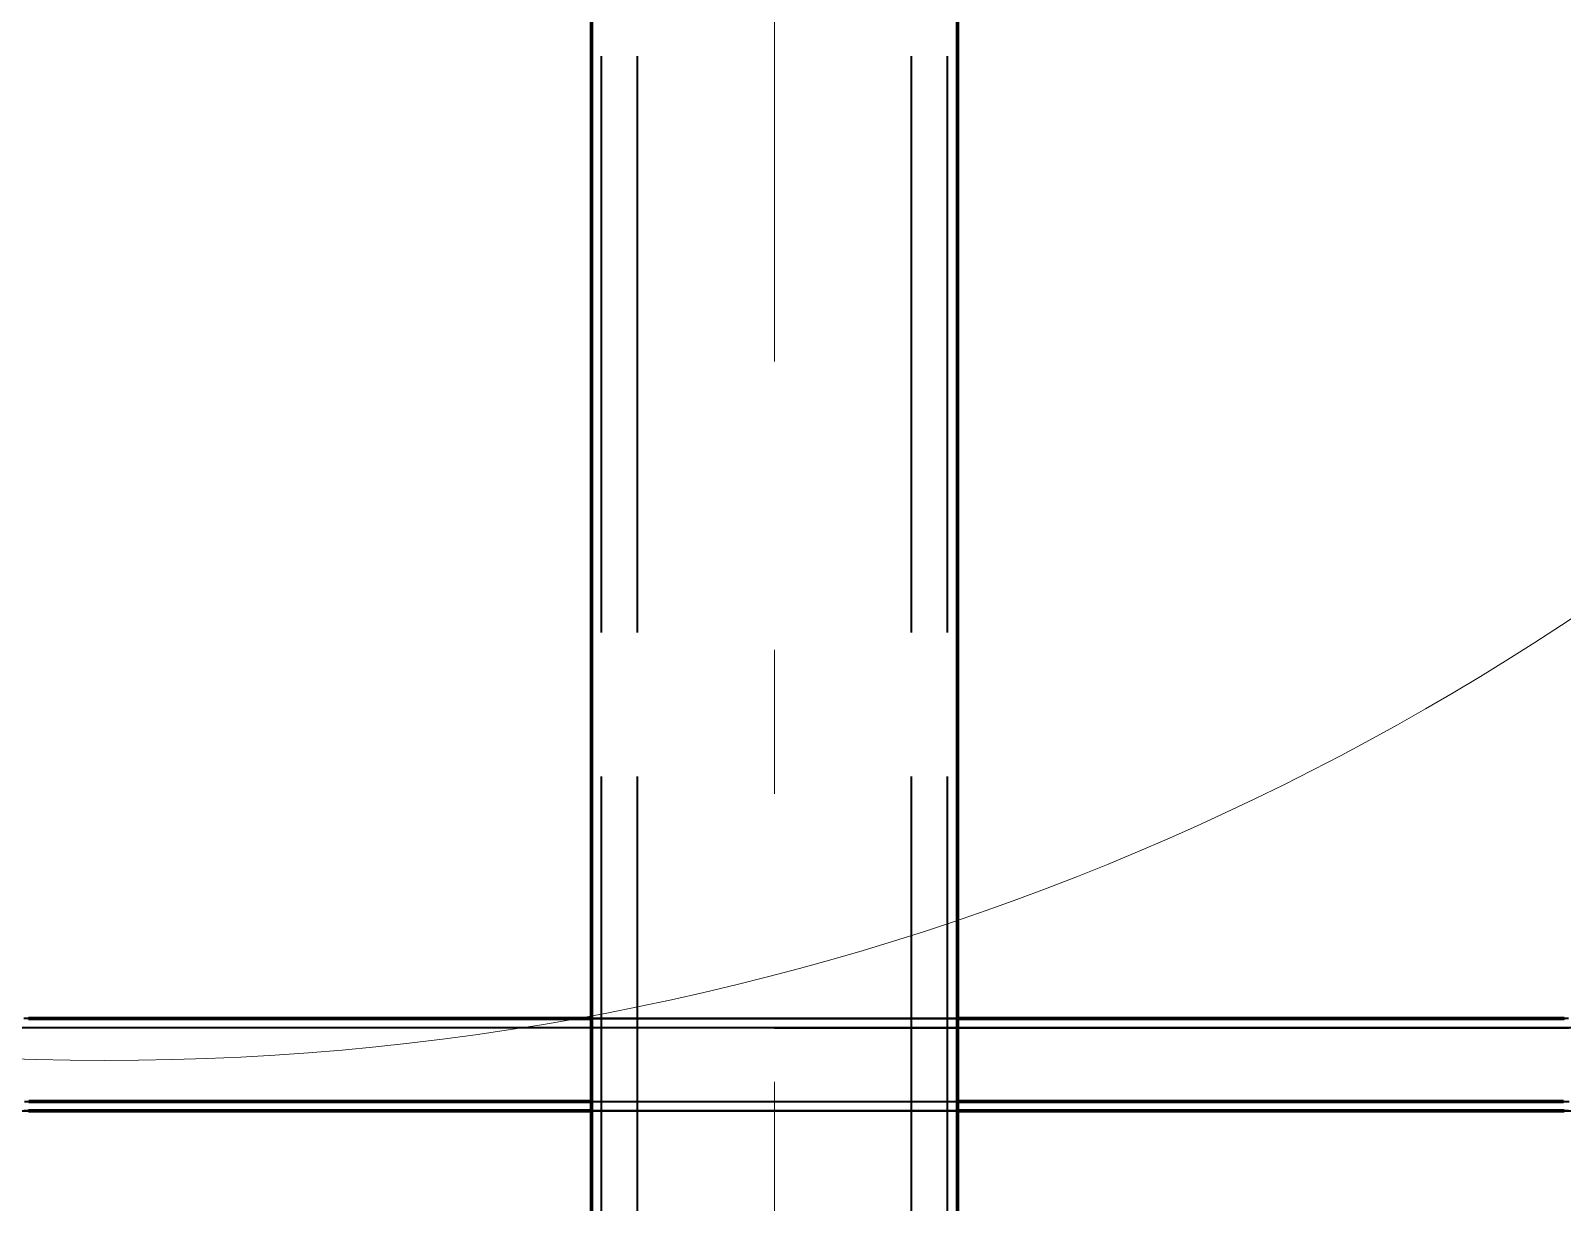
# Model space of a CAD drawing. Header units: millimetres. Extents: x 0 to 2382, y 0 to 420.
# Drawn here: x 282.75 to 293.38, y 290.36 to 298.5 of the extents above; entities that cross this region are included whole.
import ezdxf

# ---------------------------------------------------------------- set-up
doc = ezdxf.new("R2010")
doc.units = ezdxf.units.MM
doc.linetypes.add('IRAM-E-TRAZOS', pattern=[5, 4, -1])
doc.linetypes.add('IRAM-F-TRAZO-PUNTO', pattern=[20, 15, -2, 1, -2])
for name, color, linetype, lineweight in [('01-VISIBLE', 7, 'CONTINUOUS', 70), ('02-OCULTA', 4, 'IRAM-E-TRAZOS', 35), ('03-EJE', 1, 'IRAM-F-TRAZO-PUNTO', 18), ('08-FINA', 5, 'CONTINUOUS', 18)]:
    doc.layers.add(name, color=color, linetype=linetype, lineweight=lineweight)

msp = doc.modelspace()

# ---------------------------------------------------------------- linework, layer by layer
at = {"layer": '01-VISIBLE'}
for p, q in [((286.642, 278.5), (286.642, 309.962)), ((289.182, 278.5), (289.182, 309.962))]:
    msp.add_line(p, q, dxfattribs=at)
for points in [[(282.735, 291.64), (282.785, 291.64), (282.835, 291.64), (282.885, 291.64), (282.935, 291.64), (282.985, 291.64), (283.035, 291.64), (283.085, 291.64), (283.135, 291.64), (283.185, 291.64), (283.236, 291.64), (283.286, 291.64), (283.336, 291.64), (283.386, 291.64), (283.436, 291.64), (283.486, 291.64), (283.536, 291.64), (283.586, 291.64), (283.636, 291.64), (283.686, 291.64), (283.737, 291.64), (283.787, 291.64), (283.837, 291.64), (283.887, 291.64), (283.937, 291.64), (283.987, 291.64), (284.037, 291.64), (284.087, 291.64), (284.137, 291.64), (284.187, 291.64), (284.238, 291.64), (284.288, 291.64), (284.338, 291.64), (284.388, 291.64), (284.438, 291.64), (284.488, 291.64), (284.538, 291.64), (284.588, 291.64), (284.638, 291.64), (284.689, 291.64), (284.739, 291.64), (284.789, 291.64), (284.839, 291.64), (284.889, 291.64), (284.939, 291.64), (284.989, 291.64), (285.039, 291.64), (285.089, 291.64), (285.139, 291.64), (285.19, 291.64), (285.24, 291.64), (285.29, 291.64), (285.34, 291.64), (285.39, 291.64), (285.44, 291.64), (285.49, 291.64), (285.54, 291.64), (285.59, 291.64), (285.64, 291.64), (285.691, 291.64), (285.741, 291.64), (285.791, 291.64), (285.841, 291.64), (285.891, 291.64), (285.941, 291.64), (285.991, 291.64), (286.041, 291.64), (286.091, 291.64), (286.141, 291.64), (286.192, 291.64), (286.242, 291.64), (286.292, 291.64), (286.342, 291.64), (286.392, 291.64), (286.442, 291.64), (286.492, 291.64), (286.542, 291.64), (286.592, 291.64), (286.642, 291.64)], [(289.182, 291.64), (289.233, 291.64), (289.283, 291.64), (289.333, 291.64), (289.383, 291.64), (289.433, 291.64), (289.483, 291.64), (289.533, 291.64), (289.583, 291.64), (289.633, 291.64), (289.684, 291.64), (289.734, 291.64), (289.784, 291.64), (289.834, 291.64), (289.884, 291.64), (289.934, 291.64), (289.984, 291.64), (290.034, 291.64), (290.084, 291.64), (290.134, 291.64), (290.185, 291.64), (290.235, 291.64), (290.285, 291.64), (290.335, 291.64), (290.385, 291.64), (290.435, 291.64), (290.485, 291.64), (290.535, 291.64), (290.585, 291.64), (290.635, 291.64), (290.686, 291.64), (290.736, 291.64), (290.786, 291.64), (290.836, 291.64), (290.886, 291.64), (290.936, 291.64), (290.986, 291.64), (291.036, 291.64), (291.086, 291.64), (291.136, 291.64), (291.187, 291.64), (291.237, 291.64), (291.287, 291.64), (291.337, 291.64), (291.387, 291.64), (291.437, 291.64), (291.487, 291.64), (291.537, 291.64), (291.587, 291.64), (291.637, 291.64), (291.688, 291.64), (291.738, 291.64), (291.788, 291.64), (291.838, 291.64), (291.888, 291.64), (291.938, 291.64), (291.988, 291.64), (292.038, 291.64), (292.088, 291.64), (292.139, 291.64), (292.189, 291.64), (292.239, 291.64), (292.289, 291.64), (292.339, 291.64), (292.389, 291.64), (292.439, 291.64), (292.489, 291.64), (292.539, 291.64), (292.589, 291.64), (292.64, 291.64), (292.69, 291.64), (292.74, 291.64), (292.79, 291.64), (292.84, 291.64), (292.89, 291.64), (292.94, 291.64), (292.99, 291.64), (293.04, 291.64), (293.09, 291.64), (293.141, 291.64), (293.191, 291.64), (293.241, 291.64), (293.291, 291.64), (293.341, 291.64), (293.391, 291.64)], [(282.737, 291.064), (282.787, 291.064), (282.837, 291.064), (282.887, 291.064), (282.937, 291.064), (282.987, 291.064), (283.038, 291.064), (283.088, 291.064), (283.138, 291.064), (283.188, 291.064), (283.238, 291.064), (283.288, 291.064), (283.338, 291.064), (283.388, 291.064), (283.438, 291.064), (283.488, 291.064), (283.538, 291.064), (283.588, 291.064), (283.638, 291.064), (283.688, 291.064), (283.739, 291.064), (283.789, 291.064), (283.839, 291.064), (283.889, 291.064), (283.939, 291.064), (283.989, 291.064), (284.039, 291.064), (284.089, 291.064), (284.139, 291.064), (284.189, 291.064), (284.239, 291.064), (284.289, 291.064), (284.339, 291.064), (284.389, 291.064), (284.439, 291.064), (284.49, 291.064), (284.54, 291.064), (284.59, 291.064), (284.64, 291.064), (284.69, 291.064), (284.74, 291.064), (284.79, 291.064), (284.84, 291.064), (284.89, 291.064), (284.94, 291.064), (284.99, 291.064), (285.04, 291.064), (285.09, 291.064), (285.14, 291.064), (285.191, 291.064), (285.241, 291.064), (285.291, 291.064), (285.341, 291.064), (285.391, 291.064), (285.441, 291.064), (285.491, 291.064), (285.541, 291.064), (285.591, 291.064), (285.641, 291.064), (285.691, 291.064), (285.741, 291.064), (285.791, 291.064), (285.841, 291.064), (285.891, 291.064), (285.942, 291.064), (285.992, 291.064), (286.042, 291.064), (286.092, 291.064), (286.142, 291.064), (286.192, 291.064), (286.242, 291.064), (286.292, 291.064), (286.342, 291.064), (286.392, 291.064), (286.442, 291.064), (286.492, 291.064), (286.542, 291.064), (286.592, 291.064), (286.642, 291.064)], [(289.182, 291.064), (289.233, 291.064), (289.283, 291.064), (289.333, 291.064), (289.383, 291.064), (289.433, 291.064), (289.483, 291.064), (289.533, 291.064), (289.583, 291.064), (289.633, 291.064), (289.683, 291.064), (289.733, 291.064), (289.783, 291.064), (289.833, 291.064), (289.883, 291.064), (289.934, 291.064), (289.984, 291.064), (290.034, 291.064), (290.084, 291.064), (290.134, 291.064), (290.184, 291.064), (290.234, 291.064), (290.284, 291.064), (290.334, 291.064), (290.384, 291.064), (290.434, 291.064), (290.484, 291.064), (290.534, 291.064), (290.584, 291.064), (290.634, 291.064), (290.685, 291.064), (290.735, 291.064), (290.785, 291.064), (290.835, 291.064), (290.885, 291.064), (290.935, 291.064), (290.985, 291.064), (291.035, 291.064), (291.085, 291.064), (291.135, 291.064), (291.185, 291.064), (291.235, 291.064), (291.285, 291.064), (291.335, 291.064), (291.386, 291.064), (291.436, 291.064), (291.486, 291.064), (291.536, 291.064), (291.586, 291.064), (291.636, 291.064), (291.686, 291.064), (291.736, 291.064), (291.786, 291.064), (291.836, 291.064), (291.886, 291.064), (291.936, 291.064), (291.986, 291.064), (292.036, 291.064), (292.086, 291.064), (292.137, 291.064), (292.187, 291.064), (292.237, 291.064), (292.287, 291.064), (292.337, 291.064), (292.387, 291.064), (292.437, 291.064), (292.487, 291.064), (292.537, 291.064), (292.587, 291.064), (292.637, 291.064), (292.687, 291.064), (292.737, 291.064), (292.787, 291.064), (292.838, 291.064), (292.888, 291.064), (292.938, 291.064), (292.988, 291.064), (293.038, 291.064), (293.088, 291.064), (293.138, 291.064), (293.188, 291.064), (293.238, 291.064), (293.288, 291.064), (293.338, 291.064), (293.388, 291.064)], [(282.735, 291), (282.785, 291), (282.835, 291), (282.885, 291), (282.935, 291), (282.985, 291), (283.035, 291), (283.085, 291), (283.135, 291), (283.185, 291), (283.236, 291), (283.286, 291), (283.336, 291), (283.386, 291), (283.436, 291), (283.486, 291), (283.536, 291), (283.586, 291), (283.636, 291), (283.686, 291), (283.737, 291), (283.787, 291), (283.837, 291), (283.887, 291), (283.937, 291), (283.987, 291), (284.037, 291), (284.087, 291), (284.137, 291), (284.187, 291), (284.238, 291), (284.288, 291), (284.338, 291), (284.388, 291), (284.438, 291), (284.488, 291), (284.538, 291), (284.588, 291), (284.638, 291), (284.689, 291), (284.739, 291), (284.789, 291), (284.839, 291), (284.889, 291), (284.939, 291), (284.989, 291), (285.039, 291), (285.089, 291), (285.139, 291), (285.19, 291), (285.24, 291), (285.29, 291), (285.34, 291), (285.39, 291), (285.44, 291), (285.49, 291), (285.54, 291), (285.59, 291), (285.64, 291), (285.691, 291), (285.741, 291), (285.791, 291), (285.841, 291), (285.891, 291), (285.941, 291), (285.991, 291), (286.041, 291), (286.091, 291), (286.141, 291), (286.192, 291), (286.242, 291), (286.292, 291), (286.342, 291), (286.392, 291), (286.442, 291), (286.492, 291), (286.542, 291), (286.592, 291), (286.642, 291)], [(289.182, 291), (289.233, 291), (289.283, 291), (289.333, 291), (289.383, 291), (289.433, 291), (289.483, 291), (289.533, 291), (289.583, 291), (289.633, 291), (289.684, 291), (289.734, 291), (289.784, 291), (289.834, 291), (289.884, 291), (289.934, 291), (289.984, 291), (290.034, 291), (290.084, 291), (290.134, 291), (290.185, 291), (290.235, 291), (290.285, 291), (290.335, 291), (290.385, 291), (290.435, 291), (290.485, 291), (290.535, 291), (290.585, 291), (290.635, 291), (290.686, 291), (290.736, 291), (290.786, 291), (290.836, 291), (290.886, 291), (290.936, 291), (290.986, 291), (291.036, 291), (291.086, 291), (291.136, 291), (291.187, 291), (291.237, 291), (291.287, 291), (291.337, 291), (291.387, 291), (291.437, 291), (291.487, 291), (291.537, 291), (291.587, 291), (291.637, 291), (291.688, 291), (291.738, 291), (291.788, 291), (291.838, 291), (291.888, 291), (291.938, 291), (291.988, 291), (292.038, 291), (292.088, 291), (292.139, 291), (292.189, 291), (292.239, 291), (292.289, 291), (292.339, 291), (292.389, 291), (292.439, 291), (292.489, 291), (292.539, 291), (292.589, 291), (292.64, 291), (292.69, 291), (292.74, 291), (292.79, 291), (292.84, 291), (292.89, 291), (292.94, 291), (292.99, 291), (293.04, 291), (293.09, 291), (293.141, 291), (293.191, 291), (293.241, 291), (293.291, 291), (293.341, 291), (293.391, 291)]]:
    msp.add_lwpolyline(points, dxfattribs=at)
at = {"layer": '02-OCULTA'}
for p, q in [((286.642, 309.962), (286.642, 278.5)), ((289.182, 309.962), (289.182, 278.5)), ((286.712, 219.32), (286.712, 303.267)), ((286.962, 219.32), (286.962, 303.267)), ((288.862, 219.32), (288.862, 303.267)), ((289.112, 219.32), (289.112, 303.267))]:
    msp.add_line(p, q, dxfattribs=at)
for points in [[(293.456, 291.576), (293.377, 291.576), (293.298, 291.576), (293.219, 291.576), (293.14, 291.576), (293.06, 291.576), (292.981, 291.576), (292.902, 291.576), (292.823, 291.576), (292.744, 291.576), (292.664, 291.576), (292.585, 291.576), (292.506, 291.576), (292.427, 291.576), (292.348, 291.576), (292.268, 291.576), (292.189, 291.576), (292.11, 291.576), (292.031, 291.576), (291.952, 291.576), (291.872, 291.576), (291.793, 291.576), (291.714, 291.576), (291.635, 291.576), (291.556, 291.576), (291.476, 291.576), (291.397, 291.576), (291.318, 291.576), (291.239, 291.576), (291.16, 291.576), (291.08, 291.576), (291.001, 291.576), (290.922, 291.576), (290.843, 291.576), (290.764, 291.576), (290.684, 291.576), (290.605, 291.576), (290.526, 291.576), (290.447, 291.576), (290.368, 291.576), (290.288, 291.576), (290.209, 291.576), (290.13, 291.576), (290.051, 291.576), (289.972, 291.576), (289.892, 291.576), (289.813, 291.576), (289.734, 291.576), (289.655, 291.576), (289.576, 291.576), (289.496, 291.576), (289.417, 291.576), (289.338, 291.576), (289.259, 291.576), (289.18, 291.576), (289.1, 291.576), (289.021, 291.576), (288.942, 291.576), (288.863, 291.576), (288.784, 291.576), (288.704, 291.576), (288.625, 291.576), (288.546, 291.576), (288.467, 291.576), (288.388, 291.576), (288.308, 291.576), (288.229, 291.576), (288.15, 291.576), (288.071, 291.576), (287.992, 291.576), (287.912, 291.576), (287.833, 291.576), (287.754, 291.576), (287.675, 291.576), (287.596, 291.576), (287.516, 291.576), (287.437, 291.576), (287.358, 291.576), (287.279, 291.576), (287.2, 291.576), (287.12, 291.576), (287.041, 291.576), (286.962, 291.576), (286.883, 291.576), (286.804, 291.576), (286.724, 291.576), (286.645, 291.576), (286.566, 291.576), (286.487, 291.576), (286.408, 291.576), (286.328, 291.576), (286.249, 291.576), (286.17, 291.576), (286.091, 291.576), (286.012, 291.576), (285.932, 291.576), (285.853, 291.576), (285.774, 291.576), (285.695, 291.576), (285.616, 291.576), (285.536, 291.576), (285.457, 291.576), (285.378, 291.576), (285.299, 291.576), (285.22, 291.576), (285.14, 291.576), (285.061, 291.576), (284.982, 291.576), (284.903, 291.576), (284.824, 291.576), (284.744, 291.576), (284.665, 291.576), (284.586, 291.576), (284.507, 291.576), (284.428, 291.576), (284.348, 291.576), (284.269, 291.576), (284.19, 291.576), (284.111, 291.576), (284.032, 291.576), (283.952, 291.576), (283.873, 291.576), (283.794, 291.576), (283.715, 291.576), (283.636, 291.576), (283.556, 291.576), (283.477, 291.576), (283.398, 291.576), (283.319, 291.576), (283.24, 291.576), (283.16, 291.576), (283.081, 291.576), (283.002, 291.576), (282.923, 291.576), (282.844, 291.576), (282.764, 291.576), (282.685, 291.576)], [(287.912, 291.64), (287.862, 291.64), (287.812, 291.64), (287.762, 291.64), (287.712, 291.64), (287.662, 291.64), (287.612, 291.64), (287.562, 291.64), (287.512, 291.64), (287.462, 291.64), (287.412, 291.64), (287.361, 291.64), (287.311, 291.64), (287.261, 291.64), (287.211, 291.64), (287.161, 291.64), (287.111, 291.64), (287.061, 291.64), (287.011, 291.64), (286.961, 291.64), (286.911, 291.64), (286.86, 291.64), (286.81, 291.64), (286.76, 291.64), (286.71, 291.64), (286.66, 291.64), (286.61, 291.64), (286.56, 291.64), (286.51, 291.64), (286.46, 291.64), (286.41, 291.64), (286.36, 291.64), (286.309, 291.64), (286.259, 291.64), (286.209, 291.64), (286.159, 291.64), (286.109, 291.64), (286.059, 291.64), (286.009, 291.64), (285.959, 291.64), (285.909, 291.64), (285.859, 291.64), (285.808, 291.64), (285.758, 291.64), (285.708, 291.64), (285.658, 291.64), (285.608, 291.64), (285.558, 291.64), (285.508, 291.64), (285.458, 291.64), (285.408, 291.64), (285.358, 291.64), (285.308, 291.64), (285.257, 291.64), (285.207, 291.64), (285.157, 291.64), (285.107, 291.64), (285.057, 291.64), (285.007, 291.64), (284.957, 291.64), (284.907, 291.64), (284.857, 291.64), (284.807, 291.64), (284.756, 291.64), (284.706, 291.64), (284.656, 291.64), (284.606, 291.64), (284.556, 291.64), (284.506, 291.64), (284.456, 291.64), (284.406, 291.64), (284.356, 291.64), (284.306, 291.64), (284.256, 291.64), (284.205, 291.64), (284.155, 291.64), (284.105, 291.64), (284.055, 291.64), (284.005, 291.64), (283.955, 291.64), (283.905, 291.64), (283.855, 291.64), (283.805, 291.64), (283.755, 291.64), (283.704, 291.64), (283.654, 291.64), (283.604, 291.64), (283.554, 291.64), (283.504, 291.64), (283.454, 291.64), (283.404, 291.64), (283.354, 291.64), (283.304, 291.64), (283.254, 291.64), (283.203, 291.64), (283.153, 291.64), (283.103, 291.64), (283.053, 291.64), (283.003, 291.64), (282.953, 291.64), (282.903, 291.64), (282.853, 291.64), (282.803, 291.64), (282.753, 291.64), (282.703, 291.64)], [(287.912, 291.64), (287.862, 291.64), (287.812, 291.64), (287.762, 291.64), (287.712, 291.64), (287.662, 291.64), (287.612, 291.64), (287.562, 291.64), (287.512, 291.64), (287.462, 291.64), (287.412, 291.64), (287.362, 291.64), (287.312, 291.64), (287.262, 291.64), (287.212, 291.64), (287.162, 291.64), (287.112, 291.64), (287.062, 291.64), (287.012, 291.64), (286.962, 291.64), (286.912, 291.64), (286.862, 291.64), (286.812, 291.64), (286.762, 291.64), (286.712, 291.64), (286.662, 291.64), (286.612, 291.64), (286.562, 291.64), (286.512, 291.64), (286.462, 291.64), (286.412, 291.64), (286.362, 291.64), (286.312, 291.64), (286.262, 291.64), (286.212, 291.64), (286.162, 291.64), (286.112, 291.64), (286.062, 291.64), (286.012, 291.64), (285.962, 291.64), (285.912, 291.64), (285.862, 291.64), (285.812, 291.64), (285.762, 291.64), (285.712, 291.64), (285.662, 291.64), (285.612, 291.64), (285.562, 291.64), (285.512, 291.64), (285.462, 291.64), (285.412, 291.64), (285.362, 291.64), (285.312, 291.64), (285.262, 291.64), (285.212, 291.64), (285.162, 291.64), (285.112, 291.64), (285.062, 291.64), (285.012, 291.64), (284.962, 291.64), (284.912, 291.64), (284.862, 291.64), (284.812, 291.64), (284.762, 291.64), (284.712, 291.64), (284.662, 291.64), (284.612, 291.64), (284.562, 291.64), (284.512, 291.64), (284.462, 291.64), (284.412, 291.64), (284.362, 291.64), (284.312, 291.64), (284.262, 291.64), (284.212, 291.64), (284.162, 291.64), (284.112, 291.64), (284.062, 291.64), (284.012, 291.64), (283.962, 291.64), (283.912, 291.64), (283.862, 291.64), (283.812, 291.64), (283.762, 291.64), (283.712, 291.64), (283.662, 291.64), (283.612, 291.64), (283.562, 291.64), (283.512, 291.64), (283.462, 291.64), (283.412, 291.64), (283.362, 291.64), (283.312, 291.64), (283.262, 291.64), (283.212, 291.64), (283.162, 291.64), (283.112, 291.64), (283.062, 291.64), (283.012, 291.64), (282.962, 291.64), (282.912, 291.64), (282.862, 291.64), (282.812, 291.64), (282.762, 291.64), (282.712, 291.64)], [(282.738, 291.64), (282.816, 291.64), (282.895, 291.64), (282.973, 291.64), (283.052, 291.64), (283.13, 291.64), (283.208, 291.64), (283.287, 291.64), (283.365, 291.64), (283.444, 291.64), (283.522, 291.64), (283.6, 291.64), (283.679, 291.64), (283.757, 291.64), (283.836, 291.64), (283.914, 291.64), (283.992, 291.64), (284.071, 291.64), (284.149, 291.64), (284.228, 291.64), (284.306, 291.64), (284.384, 291.64), (284.463, 291.64), (284.541, 291.64), (284.62, 291.64), (284.698, 291.64), (284.776, 291.64), (284.855, 291.64), (284.933, 291.64), (285.012, 291.64), (285.09, 291.64), (285.168, 291.64), (285.247, 291.64), (285.325, 291.64), (285.404, 291.64), (285.482, 291.64), (285.56, 291.64), (285.639, 291.64), (285.717, 291.64), (285.796, 291.64), (285.874, 291.64), (285.952, 291.64), (286.031, 291.64), (286.109, 291.64), (286.188, 291.64), (286.266, 291.64), (286.344, 291.64), (286.423, 291.64), (286.501, 291.64), (286.58, 291.64), (286.658, 291.64), (286.736, 291.64), (286.815, 291.64), (286.893, 291.64), (286.972, 291.64), (287.05, 291.64), (287.128, 291.64), (287.207, 291.64), (287.285, 291.64), (287.364, 291.64), (287.442, 291.64), (287.52, 291.64), (287.599, 291.64), (287.677, 291.64), (287.756, 291.64), (287.834, 291.64), (287.912, 291.64), (287.991, 291.64), (288.069, 291.64), (288.148, 291.64), (288.226, 291.64), (288.304, 291.64), (288.383, 291.64), (288.461, 291.64), (288.54, 291.64), (288.618, 291.64), (288.696, 291.64), (288.775, 291.64), (288.853, 291.64), (288.932, 291.64), (289.01, 291.64), (289.088, 291.64), (289.167, 291.64), (289.245, 291.64), (289.324, 291.64), (289.402, 291.64), (289.48, 291.64), (289.559, 291.64), (289.637, 291.64), (289.716, 291.64), (289.794, 291.64), (289.872, 291.64), (289.951, 291.64), (290.029, 291.64), (290.108, 291.64), (290.186, 291.64), (290.264, 291.64), (290.343, 291.64), (290.421, 291.64), (290.5, 291.64), (290.578, 291.64), (290.656, 291.64), (290.735, 291.64), (290.813, 291.64), (290.892, 291.64), (290.97, 291.64), (291.048, 291.64), (291.127, 291.64), (291.205, 291.64), (291.284, 291.64), (291.362, 291.64), (291.44, 291.64), (291.519, 291.64), (291.597, 291.64), (291.676, 291.64), (291.754, 291.64), (291.832, 291.64), (291.911, 291.64), (291.989, 291.64), (292.068, 291.64), (292.146, 291.64), (292.224, 291.64), (292.303, 291.64), (292.381, 291.64), (292.46, 291.64), (292.538, 291.64), (292.616, 291.64), (292.695, 291.64), (292.773, 291.64), (292.852, 291.64), (292.93, 291.64), (293.008, 291.64), (293.087, 291.64), (293.165, 291.64), (293.244, 291.64), (293.322, 291.64), (293.4, 291.64)], [(287.912, 291.576), (287.862, 291.576), (287.812, 291.576), (287.762, 291.576), (287.712, 291.576), (287.662, 291.576), (287.612, 291.576), (287.562, 291.576), (287.511, 291.576), (287.461, 291.576), (287.411, 291.576), (287.361, 291.576), (287.311, 291.576), (287.261, 291.576), (287.211, 291.576), (287.161, 291.576), (287.11, 291.576), (287.06, 291.576), (287.01, 291.576), (286.96, 291.576), (286.91, 291.576), (286.86, 291.576), (286.81, 291.576), (286.76, 291.576), (286.709, 291.576), (286.659, 291.576), (286.609, 291.576), (286.559, 291.576), (286.509, 291.576), (286.459, 291.576), (286.409, 291.576), (286.359, 291.576), (286.308, 291.576), (286.258, 291.576), (286.208, 291.576), (286.158, 291.576), (286.108, 291.576), (286.058, 291.576), (286.008, 291.576), (285.958, 291.576), (285.907, 291.576), (285.857, 291.576), (285.807, 291.576), (285.757, 291.576), (285.707, 291.576), (285.657, 291.576), (285.607, 291.576), (285.557, 291.576), (285.506, 291.576), (285.456, 291.576), (285.406, 291.576), (285.356, 291.576), (285.306, 291.576), (285.256, 291.576), (285.206, 291.576), (285.156, 291.576), (285.105, 291.576), (285.055, 291.576), (285.005, 291.576), (284.955, 291.576), (284.905, 291.576), (284.855, 291.576), (284.805, 291.576), (284.755, 291.576), (284.704, 291.576), (284.654, 291.576), (284.604, 291.576), (284.554, 291.576), (284.504, 291.576), (284.454, 291.576), (284.404, 291.576), (284.354, 291.576), (284.303, 291.576), (284.253, 291.576), (284.203, 291.576), (284.153, 291.576), (284.103, 291.576), (284.053, 291.576), (284.003, 291.576), (283.952, 291.576), (283.902, 291.576), (283.852, 291.576), (283.802, 291.576), (283.752, 291.576), (283.702, 291.576), (283.652, 291.576), (283.602, 291.576), (283.551, 291.576), (283.501, 291.576), (283.451, 291.576), (283.401, 291.576), (283.351, 291.576), (283.301, 291.576), (283.251, 291.576), (283.201, 291.576), (283.15, 291.576), (283.1, 291.576), (283.05, 291.576), (283, 291.576), (282.95, 291.576), (282.9, 291.576), (282.85, 291.576), (282.8, 291.576), (282.749, 291.576)], [(286.642, 291.64), (286.693, 291.64), (286.744, 291.64), (286.795, 291.64), (286.846, 291.64), (286.896, 291.64), (286.947, 291.64), (286.998, 291.64), (287.049, 291.64), (287.1, 291.64), (287.15, 291.64), (287.201, 291.64), (287.252, 291.64), (287.303, 291.64), (287.354, 291.64), (287.404, 291.64), (287.455, 291.64), (287.506, 291.64), (287.557, 291.64), (287.608, 291.64), (287.658, 291.64), (287.709, 291.64), (287.76, 291.64), (287.811, 291.64), (287.862, 291.64), (287.912, 291.64), (287.963, 291.64), (288.014, 291.64), (288.065, 291.64), (288.116, 291.64), (288.166, 291.64), (288.217, 291.64), (288.268, 291.64), (288.319, 291.64), (288.37, 291.64), (288.42, 291.64), (288.471, 291.64), (288.522, 291.64), (288.573, 291.64), (288.624, 291.64), (288.674, 291.64), (288.725, 291.64), (288.776, 291.64), (288.827, 291.64), (288.878, 291.64), (288.928, 291.64), (288.979, 291.64), (289.03, 291.64), (289.081, 291.64), (289.132, 291.64), (289.182, 291.64)], [(293.412, 291.64), (293.362, 291.64), (293.312, 291.64), (293.262, 291.64), (293.212, 291.64), (293.162, 291.64), (293.112, 291.64), (293.062, 291.64), (293.012, 291.64), (292.962, 291.64), (292.912, 291.64), (292.862, 291.64), (292.812, 291.64), (292.762, 291.64), (292.712, 291.64), (292.662, 291.64), (292.612, 291.64), (292.562, 291.64), (292.512, 291.64), (292.462, 291.64), (292.412, 291.64), (292.362, 291.64), (292.312, 291.64), (292.262, 291.64), (292.212, 291.64), (292.162, 291.64), (292.112, 291.64), (292.062, 291.64), (292.012, 291.64), (291.962, 291.64), (291.912, 291.64), (291.862, 291.64), (291.812, 291.64), (291.762, 291.64), (291.712, 291.64), (291.662, 291.64), (291.612, 291.64), (291.562, 291.64), (291.512, 291.64), (291.462, 291.64), (291.412, 291.64), (291.362, 291.64), (291.312, 291.64), (291.262, 291.64), (291.212, 291.64), (291.162, 291.64), (291.112, 291.64), (291.062, 291.64), (291.012, 291.64), (290.962, 291.64), (290.912, 291.64), (290.862, 291.64), (290.812, 291.64), (290.762, 291.64), (290.712, 291.64), (290.662, 291.64), (290.612, 291.64), (290.562, 291.64), (290.512, 291.64), (290.462, 291.64), (290.412, 291.64), (290.362, 291.64), (290.312, 291.64), (290.262, 291.64), (290.212, 291.64), (290.162, 291.64), (290.112, 291.64), (290.062, 291.64), (290.012, 291.64), (289.962, 291.64), (289.912, 291.64), (289.862, 291.64), (289.812, 291.64), (289.762, 291.64), (289.712, 291.64), (289.662, 291.64), (289.612, 291.64), (289.562, 291.64), (289.512, 291.64), (289.462, 291.64), (289.412, 291.64), (289.362, 291.64), (289.312, 291.64), (289.262, 291.64), (289.212, 291.64), (289.162, 291.64), (289.112, 291.64), (289.062, 291.64), (289.012, 291.64), (288.962, 291.64), (288.912, 291.64), (288.862, 291.64), (288.812, 291.64), (288.762, 291.64), (288.712, 291.64), (288.662, 291.64), (288.612, 291.64), (288.562, 291.64), (288.512, 291.64), (288.462, 291.64), (288.412, 291.64), (288.362, 291.64), (288.312, 291.64), (288.262, 291.64), (288.212, 291.64), (288.162, 291.64), (288.112, 291.64), (288.062, 291.64), (288.012, 291.64), (287.962, 291.64), (287.912, 291.64)], [(293.423, 291.64), (293.373, 291.64), (293.323, 291.64), (293.273, 291.64), (293.223, 291.64), (293.173, 291.64), (293.122, 291.64), (293.072, 291.64), (293.022, 291.64), (292.972, 291.64), (292.922, 291.64), (292.872, 291.64), (292.822, 291.64), (292.772, 291.64), (292.722, 291.64), (292.672, 291.64), (292.622, 291.64), (292.571, 291.64), (292.521, 291.64), (292.471, 291.64), (292.421, 291.64), (292.371, 291.64), (292.321, 291.64), (292.271, 291.64), (292.221, 291.64), (292.171, 291.64), (292.121, 291.64), (292.07, 291.64), (292.02, 291.64), (291.97, 291.64), (291.92, 291.64), (291.87, 291.64), (291.82, 291.64), (291.77, 291.64), (291.72, 291.64), (291.67, 291.64), (291.62, 291.64), (291.569, 291.64), (291.519, 291.64), (291.469, 291.64), (291.419, 291.64), (291.369, 291.64), (291.319, 291.64), (291.269, 291.64), (291.219, 291.64), (291.169, 291.64), (291.119, 291.64), (291.069, 291.64), (291.018, 291.64), (290.968, 291.64), (290.918, 291.64), (290.868, 291.64), (290.818, 291.64), (290.768, 291.64), (290.718, 291.64), (290.668, 291.64), (290.618, 291.64), (290.568, 291.64), (290.517, 291.64), (290.467, 291.64), (290.417, 291.64), (290.367, 291.64), (290.317, 291.64), (290.267, 291.64), (290.217, 291.64), (290.167, 291.64), (290.117, 291.64), (290.067, 291.64), (290.017, 291.64), (289.966, 291.64), (289.916, 291.64), (289.866, 291.64), (289.816, 291.64), (289.766, 291.64), (289.716, 291.64), (289.666, 291.64), (289.616, 291.64), (289.566, 291.64), (289.516, 291.64), (289.465, 291.64), (289.415, 291.64), (289.365, 291.64), (289.315, 291.64), (289.265, 291.64), (289.215, 291.64), (289.165, 291.64), (289.115, 291.64), (289.065, 291.64), (289.015, 291.64), (288.965, 291.64), (288.914, 291.64), (288.864, 291.64), (288.814, 291.64), (288.764, 291.64), (288.714, 291.64), (288.664, 291.64), (288.614, 291.64), (288.564, 291.64), (288.514, 291.64), (288.464, 291.64), (288.413, 291.64), (288.363, 291.64), (288.313, 291.64), (288.263, 291.64), (288.213, 291.64), (288.163, 291.64), (288.113, 291.64), (288.063, 291.64), (288.013, 291.64), (287.963, 291.64), (287.912, 291.64)], [(287.912, 291.576), (287.963, 291.576), (288.013, 291.576), (288.063, 291.576), (288.113, 291.576), (288.163, 291.576), (288.213, 291.576), (288.263, 291.576), (288.314, 291.576), (288.364, 291.576), (288.414, 291.576), (288.464, 291.576), (288.514, 291.576), (288.564, 291.576), (288.614, 291.576), (288.664, 291.576), (288.715, 291.576), (288.765, 291.576), (288.815, 291.576), (288.865, 291.576), (288.915, 291.576), (288.965, 291.576), (289.015, 291.576), (289.065, 291.576), (289.116, 291.576), (289.166, 291.576), (289.216, 291.576), (289.266, 291.576), (289.316, 291.576), (289.366, 291.576), (289.416, 291.576), (289.466, 291.576), (289.517, 291.576), (289.567, 291.576), (289.617, 291.576), (289.667, 291.576), (289.717, 291.576), (289.767, 291.576), (289.817, 291.576), (289.867, 291.576), (289.918, 291.576), (289.968, 291.576), (290.018, 291.576), (290.068, 291.576), (290.118, 291.576), (290.168, 291.576), (290.218, 291.576), (290.268, 291.576), (290.319, 291.576), (290.369, 291.576), (290.419, 291.576), (290.469, 291.576), (290.519, 291.576), (290.569, 291.576), (290.619, 291.576), (290.669, 291.576), (290.72, 291.576), (290.77, 291.576), (290.82, 291.576), (290.87, 291.576), (290.92, 291.576), (290.97, 291.576), (291.02, 291.576), (291.07, 291.576), (291.121, 291.576), (291.171, 291.576), (291.221, 291.576), (291.271, 291.576), (291.321, 291.576), (291.371, 291.576), (291.421, 291.576), (291.471, 291.576), (291.522, 291.576), (291.572, 291.576), (291.622, 291.576), (291.672, 291.576), (291.722, 291.576), (291.772, 291.576), (291.822, 291.576), (291.872, 291.576), (291.923, 291.576), (291.973, 291.576), (292.023, 291.576), (292.073, 291.576), (292.123, 291.576), (292.173, 291.576), (292.223, 291.576), (292.274, 291.576), (292.324, 291.576), (292.374, 291.576), (292.424, 291.576), (292.474, 291.576), (292.524, 291.576), (292.574, 291.576), (292.624, 291.576), (292.675, 291.576), (292.725, 291.576), (292.775, 291.576), (292.825, 291.576), (292.875, 291.576), (292.925, 291.576), (292.975, 291.576), (293.025, 291.576), (293.076, 291.576), (293.126, 291.576), (293.176, 291.576), (293.226, 291.576), (293.276, 291.576), (293.326, 291.576), (293.376, 291.576), (293.426, 291.576)], [(282.709, 291.064), (282.759, 291.064), (282.809, 291.064), (282.859, 291.064), (282.909, 291.064), (282.959, 291.064), (283.009, 291.064), (283.059, 291.064), (283.109, 291.064), (283.159, 291.064), (283.209, 291.064), (283.259, 291.064), (283.309, 291.064), (283.359, 291.064), (283.409, 291.064), (283.459, 291.064), (283.509, 291.064), (283.559, 291.064), (283.609, 291.064), (283.659, 291.064), (283.709, 291.064), (283.759, 291.064), (283.809, 291.064), (283.859, 291.064), (283.909, 291.064), (283.959, 291.064), (284.01, 291.064), (284.06, 291.064), (284.11, 291.064), (284.16, 291.064), (284.21, 291.064), (284.26, 291.064), (284.31, 291.064), (284.36, 291.064), (284.41, 291.064), (284.46, 291.064), (284.51, 291.064), (284.56, 291.064), (284.61, 291.064), (284.66, 291.064), (284.71, 291.064), (284.76, 291.064), (284.81, 291.064), (284.86, 291.064), (284.91, 291.064), (284.96, 291.064), (285.01, 291.064), (285.06, 291.064), (285.11, 291.064), (285.16, 291.064), (285.21, 291.064), (285.26, 291.064), (285.311, 291.064), (285.361, 291.064), (285.411, 291.064), (285.461, 291.064), (285.511, 291.064), (285.561, 291.064), (285.611, 291.064), (285.661, 291.064), (285.711, 291.064), (285.761, 291.064), (285.811, 291.064), (285.861, 291.064), (285.911, 291.064), (285.961, 291.064), (286.011, 291.064), (286.061, 291.064), (286.111, 291.064), (286.161, 291.064), (286.211, 291.064), (286.261, 291.064), (286.311, 291.064), (286.361, 291.064), (286.411, 291.064), (286.461, 291.064), (286.511, 291.064), (286.561, 291.064), (286.612, 291.064), (286.662, 291.064), (286.712, 291.064), (286.762, 291.064), (286.812, 291.064), (286.862, 291.064), (286.912, 291.064), (286.962, 291.064), (287.012, 291.064), (287.062, 291.064), (287.112, 291.064), (287.162, 291.064), (287.212, 291.064), (287.262, 291.064), (287.312, 291.064), (287.362, 291.064), (287.412, 291.064), (287.462, 291.064), (287.512, 291.064), (287.562, 291.064), (287.612, 291.064), (287.662, 291.064), (287.712, 291.064), (287.762, 291.064), (287.812, 291.064), (287.862, 291.064), (287.912, 291.064)], [(286.642, 291.064), (286.693, 291.064), (286.744, 291.064), (286.795, 291.064), (286.846, 291.064), (286.896, 291.064), (286.947, 291.064), (286.998, 291.064), (287.049, 291.064), (287.1, 291.064), (287.15, 291.064), (287.201, 291.064), (287.252, 291.064), (287.303, 291.064), (287.354, 291.064), (287.404, 291.064), (287.455, 291.064), (287.506, 291.064), (287.557, 291.064), (287.608, 291.064), (287.658, 291.064), (287.709, 291.064), (287.76, 291.064), (287.811, 291.064), (287.862, 291.064), (287.912, 291.064), (287.963, 291.064), (288.014, 291.064), (288.065, 291.064), (288.116, 291.064), (288.166, 291.064), (288.217, 291.064), (288.268, 291.064), (288.319, 291.064), (288.37, 291.064), (288.42, 291.064), (288.471, 291.064), (288.522, 291.064), (288.573, 291.064), (288.624, 291.064), (288.674, 291.064), (288.725, 291.064), (288.776, 291.064), (288.827, 291.064), (288.878, 291.064), (288.928, 291.064), (288.979, 291.064), (289.03, 291.064), (289.081, 291.064), (289.132, 291.064), (289.182, 291.064)], [(287.912, 291.064), (287.963, 291.064), (288.013, 291.064), (288.063, 291.064), (288.113, 291.064), (288.163, 291.064), (288.213, 291.064), (288.263, 291.064), (288.314, 291.064), (288.364, 291.064), (288.414, 291.064), (288.464, 291.064), (288.514, 291.064), (288.564, 291.064), (288.614, 291.064), (288.664, 291.064), (288.715, 291.064), (288.765, 291.064), (288.815, 291.064), (288.865, 291.064), (288.915, 291.064), (288.965, 291.064), (289.015, 291.064), (289.065, 291.064), (289.116, 291.064), (289.166, 291.064), (289.216, 291.064), (289.266, 291.064), (289.316, 291.064), (289.366, 291.064), (289.416, 291.064), (289.466, 291.064), (289.517, 291.064), (289.567, 291.064), (289.617, 291.064), (289.667, 291.064), (289.717, 291.064), (289.767, 291.064), (289.817, 291.064), (289.867, 291.064), (289.918, 291.064), (289.968, 291.064), (290.018, 291.064), (290.068, 291.064), (290.118, 291.064), (290.168, 291.064), (290.218, 291.064), (290.268, 291.064), (290.319, 291.064), (290.369, 291.064), (290.419, 291.064), (290.469, 291.064), (290.519, 291.064), (290.569, 291.064), (290.619, 291.064), (290.669, 291.064), (290.72, 291.064), (290.77, 291.064), (290.82, 291.064), (290.87, 291.064), (290.92, 291.064), (290.97, 291.064), (291.02, 291.064), (291.07, 291.064), (291.121, 291.064), (291.171, 291.064), (291.221, 291.064), (291.271, 291.064), (291.321, 291.064), (291.371, 291.064), (291.421, 291.064), (291.471, 291.064), (291.522, 291.064), (291.572, 291.064), (291.622, 291.064), (291.672, 291.064), (291.722, 291.064), (291.772, 291.064), (291.822, 291.064), (291.872, 291.064), (291.923, 291.064), (291.973, 291.064), (292.023, 291.064), (292.073, 291.064), (292.123, 291.064), (292.173, 291.064), (292.223, 291.064), (292.274, 291.064), (292.324, 291.064), (292.374, 291.064), (292.424, 291.064), (292.474, 291.064), (292.524, 291.064), (292.574, 291.064), (292.624, 291.064), (292.675, 291.064), (292.725, 291.064), (292.775, 291.064), (292.825, 291.064), (292.875, 291.064), (292.925, 291.064), (292.975, 291.064), (293.025, 291.064), (293.076, 291.064), (293.126, 291.064), (293.176, 291.064), (293.226, 291.064), (293.276, 291.064), (293.326, 291.064), (293.376, 291.064), (293.426, 291.064)], [(282.69, 291), (282.767, 291), (282.844, 291), (282.92, 291), (282.997, 291), (283.074, 291), (283.151, 291), (283.228, 291), (283.304, 291), (283.381, 291), (283.458, 291), (283.535, 291), (283.612, 291), (283.688, 291), (283.765, 291), (283.842, 291), (283.919, 291), (283.996, 291), (284.072, 291), (284.149, 291), (284.226, 291), (284.303, 291), (284.38, 291), (284.456, 291), (284.533, 291), (284.61, 291), (284.687, 291), (284.764, 291), (284.84, 291), (284.917, 291), (284.994, 291), (285.071, 291), (285.148, 291), (285.224, 291), (285.301, 291), (285.378, 291), (285.455, 291), (285.532, 291), (285.608, 291), (285.685, 291), (285.762, 291), (285.839, 291), (285.916, 291), (285.992, 291), (286.069, 291), (286.146, 291), (286.223, 291), (286.3, 291), (286.376, 291), (286.453, 291), (286.53, 291), (286.607, 291), (286.684, 291), (286.76, 291), (286.837, 291), (286.914, 291), (286.991, 291), (287.068, 291), (287.144, 291), (287.221, 291), (287.298, 291), (287.375, 291), (287.452, 291), (287.528, 291), (287.605, 291), (287.682, 291), (287.759, 291), (287.836, 291), (287.912, 291), (287.989, 291), (288.066, 291), (288.143, 291), (288.22, 291), (288.296, 291), (288.373, 291), (288.45, 291), (288.527, 291), (288.604, 291), (288.68, 291), (288.757, 291), (288.834, 291), (288.911, 291), (288.988, 291), (289.064, 291), (289.141, 291), (289.218, 291), (289.295, 291), (289.372, 291), (289.448, 291), (289.525, 291), (289.602, 291), (289.679, 291), (289.756, 291), (289.832, 291), (289.909, 291), (289.986, 291), (290.063, 291), (290.14, 291), (290.216, 291), (290.293, 291), (290.37, 291), (290.447, 291), (290.524, 291), (290.6, 291), (290.677, 291), (290.754, 291), (290.831, 291), (290.908, 291), (290.984, 291), (291.061, 291), (291.138, 291), (291.215, 291), (291.292, 291), (291.368, 291), (291.445, 291), (291.522, 291), (291.599, 291), (291.676, 291), (291.752, 291), (291.829, 291), (291.906, 291), (291.983, 291), (292.06, 291), (292.136, 291), (292.213, 291), (292.29, 291), (292.367, 291), (292.444, 291), (292.52, 291), (292.597, 291), (292.674, 291), (292.751, 291), (292.828, 291), (292.904, 291), (292.981, 291), (293.058, 291), (293.135, 291), (293.212, 291), (293.288, 291), (293.365, 291), (293.442, 291)], [(287.912, 291), (287.862, 291), (287.812, 291), (287.762, 291), (287.712, 291), (287.662, 291), (287.612, 291), (287.562, 291), (287.512, 291), (287.462, 291), (287.412, 291), (287.361, 291), (287.311, 291), (287.261, 291), (287.211, 291), (287.161, 291), (287.111, 291), (287.061, 291), (287.011, 291), (286.961, 291), (286.911, 291), (286.86, 291), (286.81, 291), (286.76, 291), (286.71, 291), (286.66, 291), (286.61, 291), (286.56, 291), (286.51, 291), (286.46, 291), (286.41, 291), (286.36, 291), (286.309, 291), (286.259, 291), (286.209, 291), (286.159, 291), (286.109, 291), (286.059, 291), (286.009, 291), (285.959, 291), (285.909, 291), (285.859, 291), (285.808, 291), (285.758, 291), (285.708, 291), (285.658, 291), (285.608, 291), (285.558, 291), (285.508, 291), (285.458, 291), (285.408, 291), (285.358, 291), (285.308, 291), (285.257, 291), (285.207, 291), (285.157, 291), (285.107, 291), (285.057, 291), (285.007, 291), (284.957, 291), (284.907, 291), (284.857, 291), (284.807, 291), (284.756, 291), (284.706, 291), (284.656, 291), (284.606, 291), (284.556, 291), (284.506, 291), (284.456, 291), (284.406, 291), (284.356, 291), (284.306, 291), (284.256, 291), (284.205, 291), (284.155, 291), (284.105, 291), (284.055, 291), (284.005, 291), (283.955, 291), (283.905, 291), (283.855, 291), (283.805, 291), (283.755, 291), (283.704, 291), (283.654, 291), (283.604, 291), (283.554, 291), (283.504, 291), (283.454, 291), (283.404, 291), (283.354, 291), (283.304, 291), (283.254, 291), (283.203, 291), (283.153, 291), (283.103, 291), (283.053, 291), (283.003, 291), (282.953, 291), (282.903, 291), (282.853, 291), (282.803, 291), (282.753, 291), (282.703, 291)], [(287.912, 291), (287.862, 291), (287.812, 291), (287.762, 291), (287.712, 291), (287.662, 291), (287.612, 291), (287.562, 291), (287.512, 291), (287.462, 291), (287.412, 291), (287.361, 291), (287.311, 291), (287.261, 291), (287.211, 291), (287.161, 291), (287.111, 291), (287.061, 291), (287.011, 291), (286.961, 291), (286.911, 291), (286.86, 291), (286.81, 291), (286.76, 291), (286.71, 291), (286.66, 291), (286.61, 291), (286.56, 291), (286.51, 291), (286.46, 291), (286.41, 291), (286.36, 291), (286.309, 291), (286.259, 291), (286.209, 291), (286.159, 291), (286.109, 291), (286.059, 291), (286.009, 291), (285.959, 291), (285.909, 291), (285.859, 291), (285.808, 291), (285.758, 291), (285.708, 291), (285.658, 291), (285.608, 291), (285.558, 291), (285.508, 291), (285.458, 291), (285.408, 291), (285.358, 291), (285.308, 291), (285.257, 291), (285.207, 291), (285.157, 291), (285.107, 291), (285.057, 291), (285.007, 291), (284.957, 291), (284.907, 291), (284.857, 291), (284.807, 291), (284.756, 291), (284.706, 291), (284.656, 291), (284.606, 291), (284.556, 291), (284.506, 291), (284.456, 291), (284.406, 291), (284.356, 291), (284.306, 291), (284.256, 291), (284.205, 291), (284.155, 291), (284.105, 291), (284.055, 291), (284.005, 291), (283.955, 291), (283.905, 291), (283.855, 291), (283.805, 291), (283.755, 291), (283.704, 291), (283.654, 291), (283.604, 291), (283.554, 291), (283.504, 291), (283.454, 291), (283.404, 291), (283.354, 291), (283.304, 291), (283.254, 291), (283.203, 291), (283.153, 291), (283.103, 291), (283.053, 291), (283.003, 291), (282.953, 291), (282.903, 291), (282.853, 291), (282.803, 291), (282.753, 291), (282.703, 291)], [(287.912, 291), (287.862, 291), (287.812, 291), (287.762, 291), (287.712, 291), (287.662, 291), (287.612, 291), (287.562, 291), (287.512, 291), (287.462, 291), (287.412, 291), (287.362, 291), (287.312, 291), (287.262, 291), (287.212, 291), (287.162, 291), (287.112, 291), (287.062, 291), (287.012, 291), (286.962, 291), (286.912, 291), (286.862, 291), (286.812, 291), (286.762, 291), (286.712, 291), (286.662, 291), (286.612, 291), (286.562, 291), (286.512, 291), (286.462, 291), (286.412, 291), (286.361, 291), (286.311, 291), (286.261, 291), (286.211, 291), (286.161, 291), (286.111, 291), (286.061, 291), (286.011, 291), (285.961, 291), (285.911, 291), (285.861, 291), (285.811, 291), (285.761, 291), (285.711, 291), (285.661, 291), (285.611, 291), (285.561, 291), (285.511, 291), (285.461, 291), (285.411, 291), (285.361, 291), (285.311, 291), (285.261, 291), (285.211, 291), (285.161, 291), (285.111, 291), (285.061, 291), (285.011, 291), (284.961, 291), (284.911, 291), (284.861, 291), (284.81, 291), (284.76, 291), (284.71, 291), (284.66, 291), (284.61, 291), (284.56, 291), (284.51, 291), (284.46, 291), (284.41, 291), (284.36, 291), (284.31, 291), (284.26, 291), (284.21, 291), (284.16, 291), (284.11, 291), (284.06, 291), (284.01, 291), (283.96, 291), (283.91, 291), (283.86, 291), (283.81, 291), (283.76, 291), (283.71, 291), (283.66, 291), (283.61, 291), (283.56, 291), (283.51, 291), (283.46, 291), (283.41, 291), (283.36, 291), (283.31, 291), (283.259, 291), (283.209, 291), (283.159, 291), (283.109, 291), (283.059, 291), (283.009, 291), (282.959, 291), (282.909, 291), (282.859, 291), (282.809, 291), (282.759, 291), (282.709, 291)], [(287.912, 291), (287.862, 291), (287.812, 291), (287.762, 291), (287.712, 291), (287.662, 291), (287.612, 291), (287.562, 291), (287.512, 291), (287.462, 291), (287.412, 291), (287.362, 291), (287.312, 291), (287.262, 291), (287.212, 291), (287.162, 291), (287.112, 291), (287.062, 291), (287.012, 291), (286.962, 291), (286.912, 291), (286.862, 291), (286.812, 291), (286.762, 291), (286.712, 291), (286.662, 291), (286.612, 291), (286.562, 291), (286.512, 291), (286.462, 291), (286.412, 291), (286.362, 291), (286.312, 291), (286.262, 291), (286.212, 291), (286.162, 291), (286.112, 291), (286.062, 291), (286.012, 291), (285.962, 291), (285.912, 291), (285.862, 291), (285.812, 291), (285.762, 291), (285.712, 291), (285.662, 291), (285.612, 291), (285.562, 291), (285.512, 291), (285.462, 291), (285.412, 291), (285.362, 291), (285.312, 291), (285.262, 291), (285.212, 291), (285.162, 291), (285.112, 291), (285.062, 291), (285.012, 291), (284.962, 291), (284.912, 291), (284.862, 291), (284.812, 291), (284.762, 291), (284.712, 291), (284.662, 291), (284.612, 291), (284.562, 291), (284.512, 291), (284.462, 291), (284.412, 291), (284.362, 291), (284.312, 291), (284.262, 291), (284.212, 291), (284.162, 291), (284.112, 291), (284.062, 291), (284.012, 291), (283.962, 291), (283.912, 291), (283.862, 291), (283.812, 291), (283.762, 291), (283.712, 291), (283.662, 291), (283.612, 291), (283.562, 291), (283.512, 291), (283.462, 291), (283.412, 291), (283.362, 291), (283.312, 291), (283.262, 291), (283.212, 291), (283.162, 291), (283.112, 291), (283.062, 291), (283.012, 291), (282.962, 291), (282.912, 291), (282.862, 291), (282.812, 291), (282.762, 291), (282.712, 291)], [(282.738, 291), (282.816, 291), (282.895, 291), (282.973, 291), (283.052, 291), (283.13, 291), (283.208, 291), (283.287, 291), (283.365, 291), (283.444, 291), (283.522, 291), (283.6, 291), (283.679, 291), (283.757, 291), (283.836, 291), (283.914, 291), (283.992, 291), (284.071, 291), (284.149, 291), (284.228, 291), (284.306, 291), (284.384, 291), (284.463, 291), (284.541, 291), (284.62, 291), (284.698, 291), (284.776, 291), (284.855, 291), (284.933, 291), (285.012, 291), (285.09, 291), (285.168, 291), (285.247, 291), (285.325, 291), (285.404, 291), (285.482, 291), (285.56, 291), (285.639, 291), (285.717, 291), (285.796, 291), (285.874, 291), (285.952, 291), (286.031, 291), (286.109, 291), (286.188, 291), (286.266, 291), (286.344, 291), (286.423, 291), (286.501, 291), (286.58, 291), (286.658, 291), (286.736, 291), (286.815, 291), (286.893, 291), (286.972, 291), (287.05, 291), (287.128, 291), (287.207, 291), (287.285, 291), (287.364, 291), (287.442, 291), (287.52, 291), (287.599, 291), (287.677, 291), (287.756, 291), (287.834, 291), (287.912, 291), (287.991, 291), (288.069, 291), (288.148, 291), (288.226, 291), (288.304, 291), (288.383, 291), (288.461, 291), (288.54, 291), (288.618, 291), (288.696, 291), (288.775, 291), (288.853, 291), (288.932, 291), (289.01, 291), (289.088, 291), (289.167, 291), (289.245, 291), (289.324, 291), (289.402, 291), (289.48, 291), (289.559, 291), (289.637, 291), (289.716, 291), (289.794, 291), (289.872, 291), (289.951, 291), (290.029, 291), (290.108, 291), (290.186, 291), (290.264, 291), (290.343, 291), (290.421, 291), (290.5, 291), (290.578, 291), (290.656, 291), (290.735, 291), (290.813, 291), (290.892, 291), (290.97, 291), (291.048, 291), (291.127, 291), (291.205, 291), (291.284, 291), (291.362, 291), (291.44, 291), (291.519, 291), (291.597, 291), (291.676, 291), (291.754, 291), (291.832, 291), (291.911, 291), (291.989, 291), (292.068, 291), (292.146, 291), (292.224, 291), (292.303, 291), (292.381, 291), (292.46, 291), (292.538, 291), (292.616, 291), (292.695, 291), (292.773, 291), (292.852, 291), (292.93, 291), (293.008, 291), (293.087, 291), (293.165, 291), (293.244, 291), (293.322, 291), (293.4, 291)], [(282.738, 291), (282.816, 291), (282.895, 291), (282.973, 291), (283.052, 291), (283.13, 291), (283.208, 291), (283.287, 291), (283.365, 291), (283.444, 291), (283.522, 291), (283.6, 291), (283.679, 291), (283.757, 291), (283.836, 291), (283.914, 291), (283.992, 291), (284.071, 291), (284.149, 291), (284.228, 291), (284.306, 291), (284.384, 291), (284.463, 291), (284.541, 291), (284.62, 291), (284.698, 291), (284.776, 291), (284.855, 291), (284.933, 291), (285.012, 291), (285.09, 291), (285.168, 291), (285.247, 291), (285.325, 291), (285.404, 291), (285.482, 291), (285.56, 291), (285.639, 291), (285.717, 291), (285.796, 291), (285.874, 291), (285.952, 291), (286.031, 291), (286.109, 291), (286.188, 291), (286.266, 291), (286.344, 291), (286.423, 291), (286.501, 291), (286.58, 291), (286.658, 291), (286.736, 291), (286.815, 291), (286.893, 291), (286.972, 291), (287.05, 291), (287.128, 291), (287.207, 291), (287.285, 291), (287.364, 291), (287.442, 291), (287.52, 291), (287.599, 291), (287.677, 291), (287.756, 291), (287.834, 291), (287.912, 291), (287.991, 291), (288.069, 291), (288.148, 291), (288.226, 291), (288.304, 291), (288.383, 291), (288.461, 291), (288.54, 291), (288.618, 291), (288.696, 291), (288.775, 291), (288.853, 291), (288.932, 291), (289.01, 291), (289.088, 291), (289.167, 291), (289.245, 291), (289.324, 291), (289.402, 291), (289.48, 291), (289.559, 291), (289.637, 291), (289.716, 291), (289.794, 291), (289.872, 291), (289.951, 291), (290.029, 291), (290.108, 291), (290.186, 291), (290.264, 291), (290.343, 291), (290.421, 291), (290.5, 291), (290.578, 291), (290.656, 291), (290.735, 291), (290.813, 291), (290.892, 291), (290.97, 291), (291.048, 291), (291.127, 291), (291.205, 291), (291.284, 291), (291.362, 291), (291.44, 291), (291.519, 291), (291.597, 291), (291.676, 291), (291.754, 291), (291.832, 291), (291.911, 291), (291.989, 291), (292.068, 291), (292.146, 291), (292.224, 291), (292.303, 291), (292.381, 291), (292.46, 291), (292.538, 291), (292.616, 291), (292.695, 291), (292.773, 291), (292.852, 291), (292.93, 291), (293.008, 291), (293.087, 291), (293.165, 291), (293.244, 291), (293.322, 291), (293.4, 291)], [(286.642, 291), (286.693, 291), (286.744, 291), (286.795, 291), (286.846, 291), (286.896, 291), (286.947, 291), (286.998, 291), (287.049, 291), (287.1, 291), (287.15, 291), (287.201, 291), (287.252, 291), (287.303, 291), (287.354, 291), (287.404, 291), (287.455, 291), (287.506, 291), (287.557, 291), (287.608, 291), (287.658, 291), (287.709, 291), (287.76, 291), (287.811, 291), (287.862, 291), (287.912, 291), (287.963, 291), (288.014, 291), (288.065, 291), (288.116, 291), (288.166, 291), (288.217, 291), (288.268, 291), (288.319, 291), (288.37, 291), (288.42, 291), (288.471, 291), (288.522, 291), (288.573, 291), (288.624, 291), (288.674, 291), (288.725, 291), (288.776, 291), (288.827, 291), (288.878, 291), (288.928, 291), (288.979, 291), (289.03, 291), (289.081, 291), (289.132, 291), (289.182, 291)], [(293.412, 291), (293.362, 291), (293.312, 291), (293.262, 291), (293.212, 291), (293.162, 291), (293.112, 291), (293.062, 291), (293.012, 291), (292.962, 291), (292.912, 291), (292.862, 291), (292.812, 291), (292.762, 291), (292.712, 291), (292.662, 291), (292.612, 291), (292.562, 291), (292.512, 291), (292.462, 291), (292.412, 291), (292.362, 291), (292.312, 291), (292.262, 291), (292.212, 291), (292.162, 291), (292.112, 291), (292.062, 291), (292.012, 291), (291.962, 291), (291.912, 291), (291.862, 291), (291.812, 291), (291.762, 291), (291.712, 291), (291.662, 291), (291.612, 291), (291.562, 291), (291.512, 291), (291.462, 291), (291.412, 291), (291.362, 291), (291.312, 291), (291.262, 291), (291.212, 291), (291.162, 291), (291.112, 291), (291.062, 291), (291.012, 291), (290.962, 291), (290.912, 291), (290.862, 291), (290.812, 291), (290.762, 291), (290.712, 291), (290.662, 291), (290.612, 291), (290.562, 291), (290.512, 291), (290.462, 291), (290.412, 291), (290.362, 291), (290.312, 291), (290.262, 291), (290.212, 291), (290.162, 291), (290.112, 291), (290.062, 291), (290.012, 291), (289.962, 291), (289.912, 291), (289.862, 291), (289.812, 291), (289.762, 291), (289.712, 291), (289.662, 291), (289.612, 291), (289.562, 291), (289.512, 291), (289.462, 291), (289.412, 291), (289.362, 291), (289.312, 291), (289.262, 291), (289.212, 291), (289.162, 291), (289.112, 291), (289.062, 291), (289.012, 291), (288.962, 291), (288.912, 291), (288.862, 291), (288.812, 291), (288.762, 291), (288.712, 291), (288.662, 291), (288.612, 291), (288.562, 291), (288.512, 291), (288.462, 291), (288.412, 291), (288.362, 291), (288.312, 291), (288.262, 291), (288.212, 291), (288.162, 291), (288.112, 291), (288.062, 291), (288.012, 291), (287.962, 291), (287.912, 291)], [(293.423, 291), (293.373, 291), (293.323, 291), (293.273, 291), (293.223, 291), (293.173, 291), (293.122, 291), (293.072, 291), (293.022, 291), (292.972, 291), (292.922, 291), (292.872, 291), (292.822, 291), (292.772, 291), (292.722, 291), (292.672, 291), (292.622, 291), (292.571, 291), (292.521, 291), (292.471, 291), (292.421, 291), (292.371, 291), (292.321, 291), (292.271, 291), (292.221, 291), (292.171, 291), (292.121, 291), (292.07, 291), (292.02, 291), (291.97, 291), (291.92, 291), (291.87, 291), (291.82, 291), (291.77, 291), (291.72, 291), (291.67, 291), (291.62, 291), (291.569, 291), (291.519, 291), (291.469, 291), (291.419, 291), (291.369, 291), (291.319, 291), (291.269, 291), (291.219, 291), (291.169, 291), (291.119, 291), (291.069, 291), (291.018, 291), (290.968, 291), (290.918, 291), (290.868, 291), (290.818, 291), (290.768, 291), (290.718, 291), (290.668, 291), (290.618, 291), (290.568, 291), (290.517, 291), (290.467, 291), (290.417, 291), (290.367, 291), (290.317, 291), (290.267, 291), (290.217, 291), (290.167, 291), (290.117, 291), (290.067, 291), (290.017, 291), (289.966, 291), (289.916, 291), (289.866, 291), (289.816, 291), (289.766, 291), (289.716, 291), (289.666, 291), (289.616, 291), (289.566, 291), (289.516, 291), (289.465, 291), (289.415, 291), (289.365, 291), (289.315, 291), (289.265, 291), (289.215, 291), (289.165, 291), (289.115, 291), (289.065, 291), (289.015, 291), (288.965, 291), (288.914, 291), (288.864, 291), (288.814, 291), (288.764, 291), (288.714, 291), (288.664, 291), (288.614, 291), (288.564, 291), (288.514, 291), (288.464, 291), (288.413, 291), (288.363, 291), (288.313, 291), (288.263, 291), (288.213, 291), (288.163, 291), (288.113, 291), (288.063, 291), (288.013, 291), (287.963, 291), (287.912, 291)], [(293.423, 291), (293.373, 291), (293.323, 291), (293.273, 291), (293.223, 291), (293.173, 291), (293.122, 291), (293.072, 291), (293.022, 291), (292.972, 291), (292.922, 291), (292.872, 291), (292.822, 291), (292.772, 291), (292.722, 291), (292.672, 291), (292.622, 291), (292.571, 291), (292.521, 291), (292.471, 291), (292.421, 291), (292.371, 291), (292.321, 291), (292.271, 291), (292.221, 291), (292.171, 291), (292.121, 291), (292.07, 291), (292.02, 291), (291.97, 291), (291.92, 291), (291.87, 291), (291.82, 291), (291.77, 291), (291.72, 291), (291.67, 291), (291.62, 291), (291.569, 291), (291.519, 291), (291.469, 291), (291.419, 291), (291.369, 291), (291.319, 291), (291.269, 291), (291.219, 291), (291.169, 291), (291.119, 291), (291.069, 291), (291.018, 291), (290.968, 291), (290.918, 291), (290.868, 291), (290.818, 291), (290.768, 291), (290.718, 291), (290.668, 291), (290.618, 291), (290.568, 291), (290.517, 291), (290.467, 291), (290.417, 291), (290.367, 291), (290.317, 291), (290.267, 291), (290.217, 291), (290.167, 291), (290.117, 291), (290.067, 291), (290.017, 291), (289.966, 291), (289.916, 291), (289.866, 291), (289.816, 291), (289.766, 291), (289.716, 291), (289.666, 291), (289.616, 291), (289.566, 291), (289.516, 291), (289.465, 291), (289.415, 291), (289.365, 291), (289.315, 291), (289.265, 291), (289.215, 291), (289.165, 291), (289.115, 291), (289.065, 291), (289.015, 291), (288.965, 291), (288.914, 291), (288.864, 291), (288.814, 291), (288.764, 291), (288.714, 291), (288.664, 291), (288.614, 291), (288.564, 291), (288.514, 291), (288.464, 291), (288.413, 291), (288.363, 291), (288.313, 291), (288.263, 291), (288.213, 291), (288.163, 291), (288.113, 291), (288.063, 291), (288.013, 291), (287.963, 291), (287.912, 291)], [(293.416, 291), (293.366, 291), (293.316, 291), (293.266, 291), (293.216, 291), (293.166, 291), (293.116, 291), (293.066, 291), (293.016, 291), (292.966, 291), (292.916, 291), (292.866, 291), (292.816, 291), (292.766, 291), (292.716, 291), (292.666, 291), (292.616, 291), (292.566, 291), (292.515, 291), (292.465, 291), (292.415, 291), (292.365, 291), (292.315, 291), (292.265, 291), (292.215, 291), (292.165, 291), (292.115, 291), (292.065, 291), (292.015, 291), (291.965, 291), (291.915, 291), (291.865, 291), (291.815, 291), (291.765, 291), (291.715, 291), (291.665, 291), (291.615, 291), (291.565, 291), (291.515, 291), (291.465, 291), (291.415, 291), (291.365, 291), (291.315, 291), (291.265, 291), (291.215, 291), (291.165, 291), (291.115, 291), (291.065, 291), (291.015, 291), (290.964, 291), (290.914, 291), (290.864, 291), (290.814, 291), (290.764, 291), (290.714, 291), (290.664, 291), (290.614, 291), (290.564, 291), (290.514, 291), (290.464, 291), (290.414, 291), (290.364, 291), (290.314, 291), (290.264, 291), (290.214, 291), (290.164, 291), (290.114, 291), (290.064, 291), (290.014, 291), (289.964, 291), (289.914, 291), (289.864, 291), (289.814, 291), (289.764, 291), (289.714, 291), (289.664, 291), (289.614, 291), (289.564, 291), (289.514, 291), (289.464, 291), (289.413, 291), (289.363, 291), (289.313, 291), (289.263, 291), (289.213, 291), (289.163, 291), (289.113, 291), (289.063, 291), (289.013, 291), (288.963, 291), (288.913, 291), (288.863, 291), (288.813, 291), (288.763, 291), (288.713, 291), (288.663, 291), (288.613, 291), (288.563, 291), (288.513, 291), (288.463, 291), (288.413, 291), (288.363, 291), (288.313, 291), (288.263, 291), (288.213, 291), (288.163, 291), (288.113, 291), (288.063, 291), (288.013, 291), (287.963, 291), (287.912, 291)]]:
    msp.add_lwpolyline(points, dxfattribs=at)
at = {"layer": '03-EJE'}
msp.add_line((287.912, 216.2), (287.912, 315.146), dxfattribs=at)
at = {"layer": '08-FINA'}
msp.add_circle((283.262, 309.766), 18.417, dxfattribs=at)

doc.saveas('drawing.dxf')
